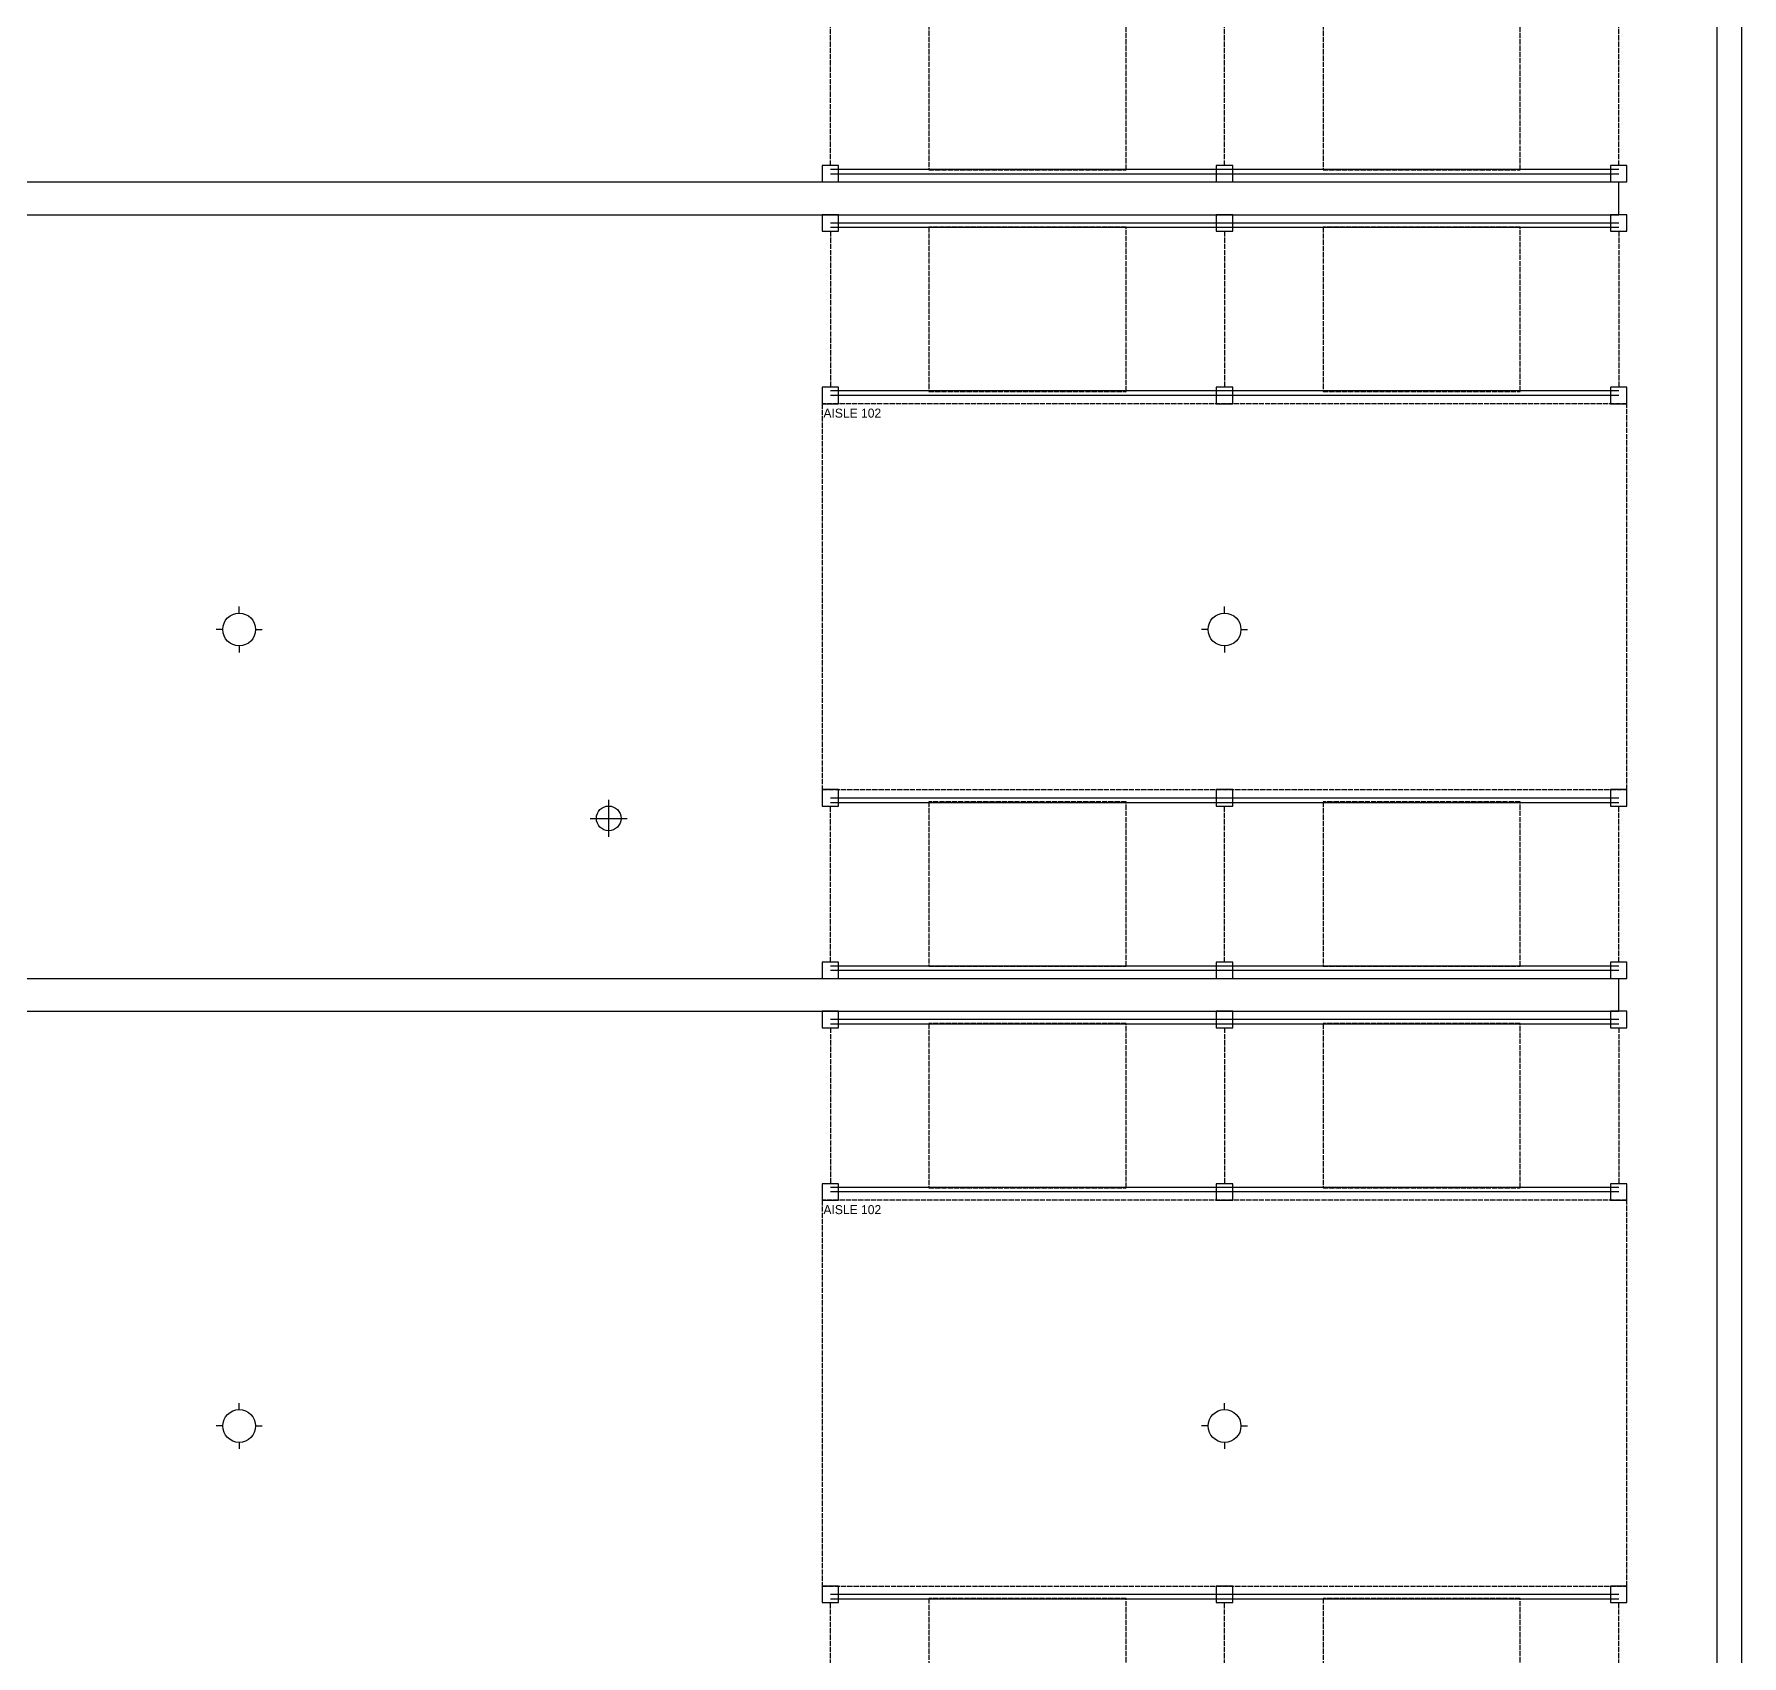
# Model space of a CAD drawing. Header units: inches. Extents: x -380 to 1003, y -134 to 1446.
# Drawn here: x 310.1 to 726, y 656 to 1051 of the extents above; entities that cross this region are included whole.
import ezdxf
from ezdxf.enums import TextEntityAlignment as Align

# ---------------------------------------------------------------- set-up
doc = ezdxf.new("R2010")
doc.units = ezdxf.units.IN
doc.header["$MEASUREMENT"] = 0
doc.linetypes.add('DASHED', pattern=[1.524, 1.27, -0.254])
for name, color, linetype in [('A-AREA', 8, 'Continuous'), ('A-WALL', 7, 'Continuous'), ('Q-EQPM', 3, 'Continuous')]:
    doc.layers.add(name, color=color, linetype=linetype)
doc.layers.add('A-CLRN', color=1, linetype='DASHED', plot=False)

# ---------------------------------------------------------------- blocks, each defined once
blk = doc.blocks.new('RACK-BAY')
for p, q in [((0, 42), (192, 42)), ((0, 40.88), (192, 40.88)), ((0, 1.12), (192, 1.12)), ((0, 0), (192, 0))]:
    blk.add_line(p, q)
at = {"linetype": 'DASHED'}
for p, q in [((0, 2), (0, 40)), ((96, 2), (96, 40)), ((192, 2), (192, 40))]:
    blk.add_line(p, q, dxfattribs=at)
for points in [[(-2, 40), (2, 40), (2, 44), (-2, 44)], [(94, 40), (98, 40), (98, 44), (94, 44)], [(190, 40), (194, 40), (194, 44), (190, 44)], [(-2, -2), (2, -2), (2, 2), (-2, 2)], [(94, -2), (98, -2), (98, 2), (94, 2)], [(190, -2), (194, -2), (194, 2), (190, 2)]]:
    blk.add_lwpolyline(points, close=True)
for points in [[(24, 1), (72, 1), (72, 41), (24, 41)], [(120, 1), (168, 1), (168, 41), (120, 41)]]:
    blk.add_lwpolyline(points, close=True, dxfattribs=at)
blk = doc.blocks.new('ELEC-LIGHT-CEILING')
for p, q in [((0, 4), (0, 5.6)), ((-4, 0), (-5.6, 0)), ((4, 0), (5.6, 0)), ((0, -4), (0, -5.6))]:
    blk.add_line(p, q)
blk.add_circle((0, 0), 4)
blk = doc.blocks.new('SPRK-HEAD-UPRIGHT')
for p, q in [((0, -4.5), (0, 4.5)), ((-4.5, 0), (4.5, 0))]:
    blk.add_line(p, q)
blk.add_circle((0, 0), 3)

msp = doc.modelspace()

# ---------------------------------------------------------------- linework, layer by layer
at = {"layer": 'A-AREA'}
msp.add_lwpolyline([(-6, -6), (726, -6), (726, -6), (726, 1446), (726, 1446), (-6, 1446), (-6, 1446), (-6, -6)], close=True, dxfattribs=at)
at = {"layer": 'A-CLRN', "linetype": 'DASHED'}
for points in [[(502, 867), (698, 867), (698, 961), (502, 961), (502, 867)], [(502, 867), (698, 867), (698, 961), (502, 961), (502, 867)], [(502, 673), (698, 673), (698, 767), (502, 767), (502, 673)], [(502, 673), (698, 673), (698, 767), (502, 767), (502, 673)]]:
    msp.add_lwpolyline(points, dxfattribs=at)
at = {"layer": 'A-WALL'}
for p, q in [((726, -6), (726, 1446)), ((720, 0), (720, 1440)), ((24, 1015), (696, 1015)), ((696, 1007), (696, 1015)), ((24, 1007), (696, 1007)), ((24, 821), (696, 821)), ((696, 813), (696, 821)), ((24, 813), (696, 813))]:
    msp.add_line(p, q, dxfattribs=at)

# ---------------------------------------------------------------- block references
at = {"layer": 'Q-EQPM'}
for name, p in [('RACK-BAY', (504, 1017)), ('ELEC-LIGHT-CEILING', (360, 906)), ('ELEC-LIGHT-CEILING', (600, 906)), ('RACK-BAY', (504, 823)), ('SPRK-HEAD-UPRIGHT', (450, 860)), ('ELEC-LIGHT-CEILING', (360, 712)), ('ELEC-LIGHT-CEILING', (600, 712)), ('RACK-BAY', (504, 629))]:
    msp.add_blockref(name, p, dxfattribs=at)
at = {"layer": 'Q-EQPM', "rotation": 180}
for p in [(696, 1005), (696, 811)]:
    msp.add_blockref('RACK-BAY', p, dxfattribs=at)

# ---------------------------------------------------------------- texts
at = {"layer": 'A-CLRN'}
for p in [(509.338, 958.7), (509.338, 764.7)]:
    msp.add_text('AISLE 102', height=2.2, dxfattribs=at).set_placement(p, align=Align.MIDDLE_CENTER)

doc.saveas('drawing.dxf')
